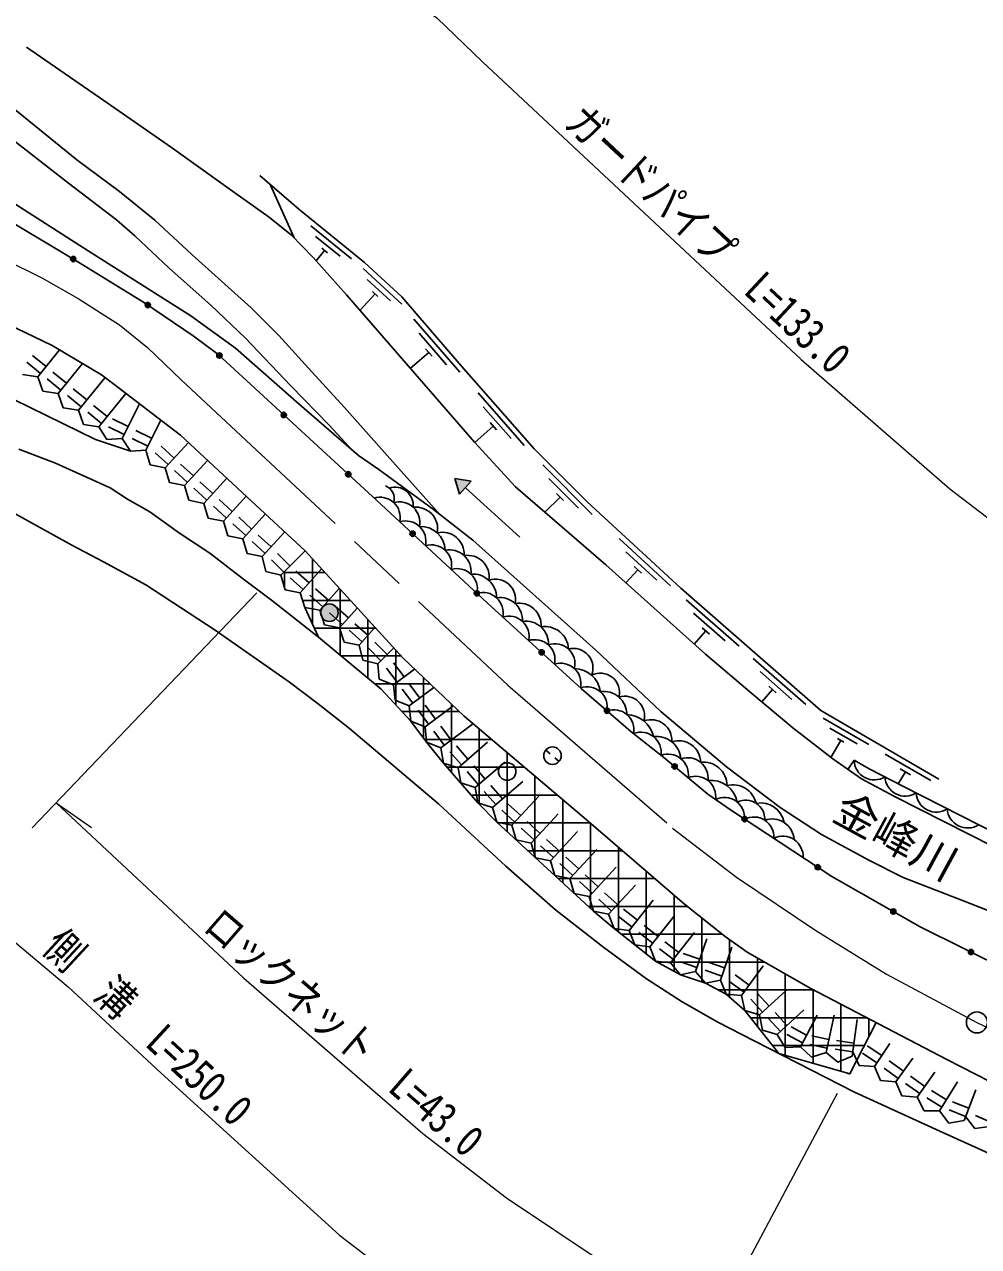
# Model space of a CAD drawing. Units: millimetres, scale not verified. Extents: x 40000 to 680000, y 20000 to 380000.
# Drawn here: x 189947 to 244390, y 264753 to 334485 of the extents above; entities that cross this region are included whole.
import ezdxf
from ezdxf.enums import TextEntityAlignment as Align

# ---------------------------------------------------------------- set-up
doc = ezdxf.new("R2010")
doc.units = ezdxf.units.MM
doc.header["$LTSCALE"] = 1000
doc.linetypes.add('CHAIN', pattern=[18.5, 12, -1.5, 3.5, -1.5])
for name, color, linetype, lineweight in [('M-BGD', 7, 'Continuous', 25), ('M-BMK', 2, 'CHAIN', 13), ('M-BMK-SRVR', 3, 'Continuous', 25), ('M-STR-HTXT', 7, 'Continuous', 13)]:
    doc.layers.add(name, color=color, linetype=linetype, lineweight=lineweight)
doc.layers.add('M-BMK-HTXT', color=7, linetype='Continuous')
doc.styles.add('ＭＳ ゴシック', font='')
doc.styles.get('ＭＳ ゴシック').set_extended_font_data('MS Gothic')

msp = doc.modelspace()

# ---------------------------------------------------------------- hatches: boundary and pattern name
at = {"layer": 'M-BGD'}
for points in [[(192601, 321175, -1), (192859, 321022, -1)], [(196861, 318558, -1), (197109, 318389, -1)], [(200961, 315697, -0.41421), (201173, 315705, -0.41421), (201182, 315494, -1)], [(204636, 312306, -1), (204856, 312103, -1)], [(208314, 308920, -1), (208535, 308716, -1)], [(215441, 308417), (214512, 308584), (214769, 307676)], [(211987, 305527, -0.41421), (212199, 305535, -0.41421), (212208, 305323, -1)], [(215654, 302128, -0.41421), (215866, 302136, -0.41421), (215874, 301924, -1)], [(206849, 300918, -1), (207849, 300918, -1)], [(219348, 298758, -0.41421), (219560, 298768, -0.41421), (219570, 298557, -1)], [(223075, 295425, -0.41421), (223286, 295440, -0.41421), (223301, 295229, -1)], [(226930, 292243, -1), (227161, 292052, -0.41421), (226950, 292032, -0.41421)], [(230911, 289227, -1), (231162, 289063, -0.41421), (230955, 289019, -0.41421)], [(235089, 286480, -0.41421), (235297, 286522, -0.41421), (235339, 286314, -1)], [(239396, 283944, -1), (239656, 283795, -1)], [(243825, 281629, -1), (244094, 281496, -1)]]:
    msp.add_hatch(color=256, dxfattribs=at).paths.add_polyline_path(points)

# ---------------------------------------------------------------- linework, layer by layer
for p, q in [((205335, 322313), (203990, 325324)), ((208616, 321114), (206282, 323000)), ((207960, 321258), (206560, 322389)), ((207072, 321590), (206587, 320990)), ((207235, 321458), (206908, 321722)), ((211475, 318528), (209275, 320568)), ((210831, 318716), (209511, 319940)), ((209967, 319108), (209091, 318163)), ((210121, 318965), (209813, 319251)), ((214783, 314649), (212169, 317676)), ((214033, 315058), (212464, 316874)), ((190702, 314381), (191956, 315912)), ((213205, 315558), (212839, 315982)), ((190861, 314575), (190087, 315208)), ((191178, 314961), (190404, 315595)), ((213022, 315770), (211966, 314858)), ((190702, 314381), (189837, 314508)), ((192338, 314011), (191564, 314645)), ((191863, 313431), (193259, 315136)), ((190998, 313558), (190702, 314381)), ((192021, 313624), (191248, 314258)), ((193024, 312481), (194546, 314339)), ((191863, 313431), (190998, 313558)), ((192158, 312608), (191863, 313431)), ((193182, 312674), (192408, 313308)), ((193499, 313061), (192725, 313694)), ((194184, 311530), (195742, 313434)), ((218468, 310456), (215829, 313462)), ((193024, 312481), (192158, 312608)), ((193319, 311657), (193024, 312481)), ((194659, 312111), (193886, 312744)), ((195528, 310864), (196510, 312845)), ((217715, 310860), (216131, 312663)), ((194343, 311724), (193569, 312357)), ((195861, 311536), (194965, 311980)), ((196872, 310198), (197723, 311915)), ((216882, 311353), (216513, 311774)), ((194184, 311530), (193319, 311657)), ((194656, 310794), (194184, 311530)), ((195639, 311088), (194743, 311532)), ((197205, 310870), (196309, 311314)), ((216697, 311564), (215642, 310637)), ((195528, 310864), (194656, 310794)), ((196001, 310128), (195528, 310864)), ((196983, 310422), (196087, 310866)), ((198485, 309739), (197748, 310414)), ((197979, 309185), (199302, 310631)), ((196872, 310198), (196001, 310128)), ((197122, 309360), (196872, 310198)), ((198147, 309370), (197410, 310045)), ((197979, 309185), (197122, 309360)), ((198228, 308347), (197979, 309185)), ((199254, 308357), (198516, 309032)), ((199591, 308726), (198854, 309401)), ((199085, 308172), (200401, 309610)), ((222348, 306530), (219518, 309358)), ((199085, 308172), (198228, 308347)), ((200698, 307713), (199960, 308388)), ((200191, 307159), (201501, 308590)), ((214512, 308584), (215441, 308417)), ((214512, 308584), (214769, 307676)), ((214769, 307676), (215441, 308417)), ((221570, 306884), (219872, 308580)), ((199334, 307334), (199085, 308172)), ((200360, 307344), (199622, 308019)), ((201297, 306146), (202600, 307569)), ((215105, 308046), (218216, 305225)), ((220509, 307520), (219642, 306652)), ((220707, 307322), (220311, 307718)), ((200191, 307159), (199334, 307334)), ((200440, 306321), (200191, 307159)), ((201466, 306331), (200729, 307006)), ((201804, 306700), (201066, 307375)), ((201297, 306146), (200440, 306321)), ((201547, 305308), (201297, 306146)), ((202910, 305687), (202173, 306362)), ((202404, 305133), (203702, 306552)), ((202573, 305318), (201835, 305993)), ((203510, 304120), (204804, 305534)), ((202404, 305133), (201547, 305308)), ((202653, 304295), (202404, 305133)), ((203679, 304305), (202941, 304980)), ((204016, 304674), (203279, 305349)), ((226819, 302447), (223878, 305158)), ((203510, 304120), (202653, 304295)), ((203720, 303271), (203510, 304120)), ((205100, 303586), (204394, 304295)), ((204568, 303057), (205962, 304444)), ((226028, 302769), (224263, 304395)), ((204745, 303233), (204040, 303942)), ((205689, 302060), (206896, 303418)), ((206375, 303994), (206375, 300281)), ((224942, 303361), (224262, 302623)), ((225148, 303172), (224736, 303551)), ((204568, 303057), (203720, 303271)), ((204829, 302222), (204568, 303057)), ((207090, 303212), (204724, 303212)), ((204788, 303276), (204788, 302356)), ((205855, 302247), (205108, 302912)), ((206187, 302621), (205440, 303285)), ((205689, 302060), (204829, 302222)), ((205950, 301225), (205689, 302060)), ((207308, 301624), (206561, 302288)), ((206810, 301063), (207912, 302302)), ((207963, 302260), (207963, 298491)), ((208544, 301625), (205825, 301625)), ((206976, 301250), (206228, 301915)), ((208429, 300627), (207682, 301291)), ((230722, 299013), (227712, 301648)), ((206810, 301063), (205950, 301225)), ((207071, 300229), (206810, 301063)), ((208096, 300253), (207349, 300918)), ((207930, 300066), (208927, 301187)), ((229922, 299315), (228116, 300896)), ((209998, 300037), (206485, 300037)), ((207930, 300066), (207071, 300229)), ((208192, 299232), (207930, 300066)), ((209217, 299256), (208470, 299921)), ((209550, 299630), (208802, 300294)), ((209051, 299070), (209942, 300071)), ((209550, 300526), (209550, 297184)), ((228821, 299879), (228164, 299129)), ((229032, 299695), (228611, 300064)), ((209051, 299070), (208192, 299232)), ((210640, 298532), (209936, 299242)), ((209259, 298220), (209051, 299070)), ((210285, 298180), (209581, 298890)), ((210107, 298004), (211010, 298899)), ((211138, 298793), (211138, 295662)), ((211451, 298450), (208013, 298450)), ((210107, 298004), (209259, 298220)), ((210197, 297134), (210107, 298004)), ((211607, 297254), (211007, 298054)), ((234537, 295674), (231527, 298308)), ((211007, 296804), (210197, 297134)), ((211207, 296954), (210607, 297754)), ((211007, 296804), (212198, 297697)), ((212725, 297223), (212725, 293761)), ((233737, 295975), (231931, 297556)), ((213104, 296862), (209940, 296862)), ((211096, 295934), (211007, 296804)), ((212106, 295754), (211507, 296554)), ((211906, 295604), (213300, 296648)), ((212506, 296053), (211907, 296854)), ((232637, 296540), (232024, 295840)), ((232847, 296355), (232426, 296724)), ((211906, 295604), (211096, 295934)), ((214313, 295713), (214313, 291817)), ((214773, 295275), (211495, 295275)), ((211996, 294734), (211906, 295604)), ((213006, 294553), (212406, 295353)), ((213406, 294853), (212806, 295653)), ((212806, 294403), (214403, 295600)), ((212806, 294403), (211996, 294734)), ((212896, 293533), (212806, 294403)), ((213706, 293203), (215513, 294558)), ((214306, 293653), (213706, 294453)), ((215900, 294292), (215900, 289997)), ((238124, 293397), (235528, 294901)), ((237454, 293438), (235897, 294341)), ((216613, 293687), (212780, 293687)), ((213906, 293353), (213306, 294153)), ((236525, 293630), (235966, 292665)), ((236707, 293524), (236343, 293735)), ((213706, 293203), (212896, 293533)), ((213857, 292342), (213706, 293203)), ((214878, 292234), (214222, 292989)), ((215255, 292562), (214600, 293317)), ((214689, 292070), (216373, 293531)), ((217488, 292946), (217488, 288428)), ((219695, 293084), (219943, 292874)), ((214689, 292070), (213857, 292342)), ((216238, 291429), (215583, 292184)), ((215672, 290937), (217356, 292398)), ((220210, 292648), (220459, 292439)), ((237287, 292497), (236932, 291979)), ((241661, 291347), (239065, 292851)), ((218485, 292100), (214067, 292100)), ((214840, 291209), (214689, 292070)), ((215861, 291101), (215205, 291856)), ((219075, 291600), (219075, 286970)), ((240213, 291839), (239812, 291148)), ((240516, 291664), (239910, 292015)), ((215672, 290937), (214840, 291209)), ((215824, 290076), (215672, 290937)), ((217221, 290296), (216566, 291051)), ((216655, 289804), (218377, 291298)), ((220357, 290512), (215445, 290512)), ((216844, 289968), (216188, 290723)), ((217759, 288789), (219292, 290458)), ((220663, 290254), (220663, 285511)), ((216655, 289804), (215824, 290076)), ((216903, 288965), (216655, 289804)), ((217929, 288973), (217192, 289650)), ((218267, 289342), (217531, 290018)), ((218864, 287774), (220397, 289443)), ((217759, 288789), (216903, 288965)), ((222226, 288925), (216947, 288925)), ((218007, 287951), (217759, 288789)), ((219371, 288327), (218635, 289003)), ((222250, 288904), (222250, 284052)), ((219033, 287959), (218297, 288635)), ((219969, 286760), (221501, 288428)), ((218864, 287774), (218007, 287951)), ((224068, 287337), (218675, 287337)), ((219112, 286936), (218864, 287774)), ((220138, 286944), (219401, 287620)), ((220476, 287312), (219740, 287988)), ((221073, 285745), (222606, 287413)), ((223838, 287536), (223838, 282707)), ((219969, 286760), (219112, 286936)), ((220216, 285921), (219969, 286760)), ((221242, 285929), (220506, 286605)), ((221581, 286297), (220844, 286974)), ((221073, 285745), (220216, 285921)), ((222685, 285282), (221949, 285959)), ((222178, 284730), (223710, 286398)), ((225425, 286169), (225425, 281460)), ((225911, 285750), (220402, 285750)), ((221321, 284906), (221073, 285745)), ((222347, 284914), (221610, 285591)), ((223282, 283715), (224815, 285383)), ((222178, 284730), (221321, 284906)), ((222426, 283891), (222178, 284730)), ((223451, 283899), (222715, 284576)), ((223790, 284267), (223053, 284944)), ((224462, 282789), (225819, 284517)), ((227013, 284801), (227013, 280467)), ((227766, 284162), (222130, 284162)), ((223282, 283715), (222426, 283891)), ((224925, 283378), (224139, 283996)), ((223594, 282898), (223282, 283715)), ((224616, 282985), (223830, 283603)), ((225642, 281862), (226999, 283590)), ((228600, 283501), (228600, 279843)), ((224462, 282789), (223594, 282898)), ((229768, 282575), (224005, 282575)), ((224774, 281971), (224462, 282789)), ((225796, 282059), (225010, 282676)), ((226105, 282452), (225318, 283070)), ((226821, 280936), (228178, 282664)), ((225642, 281862), (224774, 281971)), ((225954, 281045), (225642, 281862)), ((226976, 281132), (226189, 281750)), ((227285, 281526), (226498, 282143)), ((228239, 280444), (228889, 282319)), ((229656, 279953), (230306, 281827)), ((230188, 282264), (230188, 278978)), ((226821, 280936), (225954, 281045)), ((228484, 281153), (227540, 281480)), ((231775, 281220), (231775, 277295)), ((232182, 280987), (226059, 280987)), ((227383, 280265), (226821, 280936)), ((228321, 280680), (227376, 281008)), ((228239, 280444), (227383, 280265)), ((228800, 279773), (228239, 280444)), ((229738, 280189), (228793, 280517)), ((229902, 280661), (228957, 280989)), ((230868, 279070), (232109, 280774)), ((229656, 279953), (228800, 279773)), ((229997, 279147), (229656, 279953)), ((231015, 279272), (230207, 279860)), ((231310, 279676), (230501, 280265)), ((233363, 280312), (233363, 275662)), ((234972, 279400), (229514, 279400)), ((230868, 279070), (229997, 279147)), ((231045, 278213), (230868, 279070)), ((232436, 278474), (231759, 279210)), ((231884, 277966), (233405, 279366)), ((234950, 279411), (234950, 275204)), ((232068, 278135), (231391, 278871)), ((232900, 276862), (234421, 278262)), ((236538, 278583), (236538, 274746)), ((231884, 277966), (231045, 278213)), ((238015, 277812), (231364, 277812)), ((232061, 277109), (231884, 277966)), ((233084, 277032), (232407, 277767)), ((233452, 277370), (232775, 278106)), ((234222, 276153), (235185, 277949)), ((235687, 275832), (236151, 277948)), ((237172, 275621), (237470, 277717)), ((238125, 277755), (238125, 276723)), ((232900, 276862), (232061, 277109)), ((233348, 276111), (232900, 276862)), ((234340, 276374), (233459, 276846)), ((234576, 276814), (233695, 277287)), ((237871, 276225), (232626, 276225)), ((234222, 276153), (233348, 276111)), ((234858, 275553), (234222, 276153)), ((235741, 276076), (234764, 276291)), ((235848, 276565), (234871, 276779)), ((237278, 276364), (236288, 276504)), ((238870, 275648), (238042, 276209)), ((238449, 275027), (239335, 276334)), ((235687, 275832), (234858, 275553)), ((236366, 275281), (235687, 275832)), ((237207, 275869), (236217, 276009)), ((237172, 275621), (236366, 275281)), ((237576, 275076), (237207, 275869)), ((238589, 275234), (237762, 275795)), ((239663, 274146), (240646, 275502)), ((238449, 275027), (237576, 275076)), ((238792, 274222), (238449, 275027)), ((239810, 274349), (239000, 274936)), ((240103, 274754), (239294, 275341)), ((237063, 274637), (236913, 274637)), ((239663, 274146), (238792, 274222)), ((240015, 273346), (239663, 274146)), ((241031, 273483), (240216, 274061)), ((241321, 273891), (240505, 274469)), ((240887, 273279), (241899, 274706)), ((242164, 272493), (243187, 274154)), ((242557, 273131), (241706, 273655)), ((243562, 271949), (244244, 273702)), ((240887, 273279), (240015, 273346)), ((241290, 272502), (240887, 273279)), ((242295, 272706), (241444, 273230)), ((243834, 272648), (242902, 273011)), ((242164, 272493), (241290, 272502)), ((242700, 271801), (242164, 272493)), ((243653, 272182), (242721, 272545)), ((244175, 271480), (243653, 272182)), ((245135, 271841), (244210, 272223)), ((243562, 271949), (242700, 271801)), ((245040, 271610), (244175, 271480))]:
    msp.add_line(p, q, dxfattribs=at)
for points in [[(182361, 333333), (186469, 330140), (189695, 327571), (192467, 325428), (195202, 323340), (196254, 322415), (198205, 320579), (200587, 318477), (202540, 316613), (205140, 313870), (207334, 311612), (208688, 310164)], [(245227, 287579), (239638, 290417), (237704, 291437), (236066, 292587), (233784, 294359), (231459, 296316), (228809, 298552), (223113, 303651), (217958, 308107), (215629, 310651), (211725, 315134), (208316, 319056), (206414, 321183), (205168, 322488), (203851, 323519), (201680, 325061), (198343, 327460), (194427, 330187), (190057, 333186)], [(185930, 332351), (189582, 329477), (192935, 326768), (195378, 324951), (197384, 323314), (199503, 321358), (202887, 318320), (204462, 316746), (206351, 314658), (208216, 312621), (210499, 310070), (213656, 306524)], [(242122, 291426), (235382, 295333), (227395, 302324), (222063, 307239), (219035, 310265), (214749, 315147), (211474, 318939), (209359, 320900), (205597, 323939), (203370, 325858)], [(188721, 324687), (193574, 321568), (199448, 317857), (201999, 316008), (205622, 312816), (209003, 309892), (210177, 309090), (213291, 306809), (215536, 305054), (222549, 298781), (226261, 295284), (229998, 292120), (233077, 289800), (235433, 288264), (238126, 286795), (240091, 285805), (243469, 284502), (246285, 283388)], [(187894, 323977), (193090, 320884), (196794, 318603), (199566, 316717), (200984, 315676), (203333, 313506), (210296, 307095), (216351, 301483), (221740, 296584), (224548, 294147), (226431, 292656), (228949, 290574), (230240, 289664), (232346, 288291), (236012, 285870), (241050, 283002), (246120, 280493)], [(146211, 306098), (148454, 307758), (152481, 310886), (155506, 313163), (157657, 314646), (158815, 315372), (160084, 316043), (160934, 316381), (162451, 316897), (163605, 317188), (165608, 317588), (166804, 317707), (168218, 317750), (169979, 317729), (171231, 317679), (172743, 317532), (174729, 317180), (182312, 315617), (183683, 315307), (185625, 314667), (188398, 313534), (193997, 310807), (196001, 310128)], [(189006, 317384), (191520, 316171), (194339, 314493), (195052, 313964), (198851, 311049), (202646, 307527), (205962, 304444), (211566, 298325), (215037, 295024), (222003, 289117), (227605, 284290), (229934, 282444), (231193, 281553), (234814, 279482), (242588, 275427), (249950, 271655)], [(189620, 310252), (191725, 309451), (193495, 308650), (194840, 308037), (195832, 307392), (197100, 306674), (198798, 305467), (200532, 304308), (202377, 302883), (204039, 301627), (206720, 299515)], [(188946, 306825), (192647, 304779), (194464, 303831), (196871, 302504), (200830, 299932), (205075, 296958), (206713, 295713), (208490, 294320), (213573, 290006), (217408, 286459), (220242, 283962), (223009, 281809), (225447, 280032), (227479, 278720), (229509, 277556), (231586, 276487), (237320, 273554), (242188, 271329), (245383, 269889)], [(205962, 304444), (204568, 303057), (204829, 302222), (205689, 302060), (205950, 301225), (206720, 299515), (210305, 296562), (211996, 294734), (212896, 293533), (213857, 292342), (215824, 290076), (216903, 288965), (222426, 283891), (223594, 282898), (225954, 281045), (227383, 280265), (228800, 279773), (229997, 279147), (231045, 278213), (232988, 275770), (237044, 274600), (238540, 277539)], [(295831, 274356), (290565, 275418), (283430, 276831), (277797, 278065), (272375, 279235), (264899, 280916), (261777, 281682), (256847, 283493), (251049, 285568), (245558, 288225), (240107, 290994), (238156, 292013), (237287, 292497)]]:
    msp.add_lwpolyline(points, dxfattribs=at)
for centre, radius in [((192730, 321099), 150), ((196985, 318473), 150), ((201071, 315595), 150), ((204746, 312205), 150), ((208425, 308818), 150), ((212097, 305425), 150), ((215764, 302026), 150), ((207349, 300918), 500), ((219459, 298657), 150), ((223188, 295327), 150), ((220077, 292761), 500), ((217495, 291861), 500), ((227046, 292148), 150), ((231037, 289145), 150), ((235214, 286397), 150), ((239526, 283870), 150), ((243960, 281562), 150)]:
    msp.add_circle(centre, radius, dxfattribs=at)
for centre, radius, start, end in [((210285, 307431), 767, 342.81965, 70.40525), ((211084, 307034), 1052, 354.54532, 107.99923), ((210230, 306352), 1160, 347.70991, 106.73965), ((211333, 306071), 1176, 348.88807, 105.5086), ((212289, 305709), 1235, 348.77267, 97.34372), ((211697, 304994), 1160, 347.65708, 106.6867), ((212538, 304430), 1416, 2.22612, 92.11766), ((213803, 304272), 1234, 355.78869, 104.19464), ((213164, 303634), 1160, 347.65708, 106.6867), ((214197, 303277), 1232, 352.93178, 101.412), ((215231, 302965), 1232, 350.74459, 99.18113), ((214631, 302274), 1160, 347.65708, 106.6867), ((215519, 301760), 1369, 0.51876, 94.15935), ((216819, 301682), 1147, 348.08156, 108.92867), ((216104, 300917), 1160, 347.99085, 107.02159), ((217065, 300485), 1300, 357.41123, 97.82393), ((218169, 300206), 1260, 355.44298, 100.40343), ((217583, 299567), 1160, 348.21414, 107.24376), ((218558, 299153), 1287, 356.75539, 98.7025), ((219660, 298798), 1329, 2.39204, 100.2148), ((219063, 298222), 1160, 348.21414, 107.24376), ((220227, 298016), 1132, 345.66443, 109.79346), ((221263, 297761), 1126, 338.59006, 104.11481), ((220543, 296877), 1160, 348.21414, 107.24376), ((221298, 296211), 1524, 7.6671, 89.04331), ((222811, 296383), 1089, 345.48081, 117.33346), ((222047, 295539), 1160, 349.46615, 108.49678), ((223007, 295118), 1312, 359.59483, 98.68123), ((224194, 295019), 1139, 345.97804, 106.76388), ((223562, 294229), 1160, 349.77521, 108.81399), ((224282, 293511), 1597, 12.25142, 88.68163), ((225704, 293626), 1189, 356.19932, 109.93475), ((225123, 292941), 1160, 352.12353, 111.15315), ((226005, 292450), 1409, 5.5828, 96.59915), ((227291, 292381), 1233, 0.26154, 108.95739), ((226670, 291692), 1160, 351.02777, 110.05943), ((227782, 291469), 1180, 353.60639, 108.52412), ((228695, 291058), 1339, 0.00917, 97.35266), ((238447, 292540), 1160, 182.12869, 301.16744), ((228234, 290429), 1159, 352.04401, 111.13039), ((240206, 291611), 1160, 183.16802, 302.19916), ((229146, 289851), 1499, 9.96711, 97.35122), ((230370, 289732), 1368, 13.15553, 104.18586), ((229879, 289220), 1160, 356.28694, 115.33283), ((231104, 289139), 1085, 356.70093, 116.34254), ((241982, 290701), 1160, 183.55622, 302.58584), ((231948, 288688), 1377, 10.87107, 100.28882), ((243765, 289796), 1160, 183.55622, 302.58584), ((231552, 288105), 1160, 357.31082, 116.34076), ((232616, 287907), 1246, 3.19963, 110.17854), ((233221, 287008), 1160, 357.03757, 116.06719)]:
    msp.add_arc(centre, radius, start, end, dxfattribs=at)
at = {"layer": 'M-BMK'}
msp.add_lwpolyline([(188863, 321059), (190945, 320018), (193014, 318854), (195369, 317337), (196971, 316048), (198912, 314192), (217538, 296793), (226927, 288633), (230587, 285821), (235111, 282791), (239128, 280294), (244295, 277543), (251912, 273865)], dxfattribs=at)
at = {"layer": 'M-BMK-SRVR'}
msp.add_circle((244295, 277543), 600, dxfattribs=at)
at = {"layer": 'M-STR-HTXT'}
for p, q in [((203210, 302048), (190397, 288649)), ((191765, 290079), (193774, 288669)), ((236328, 273479), (228494, 258810))]:
    msp.add_line(p, q, dxfattribs=at)
for points in [[(180502, 345361), (182442, 345526), (185880, 345747), (188818, 345704), (191138, 345422), (193676, 344817), (196539, 344139), (198832, 343161), (202167, 341671), (205620, 339798), (209390, 337679), (213476, 334856), (216085, 332361), (234276, 315368), (242757, 307997), (245174, 306140), (248669, 303800), (251615, 301969), (255610, 299842), (261951, 296779), (266716, 294898), (270876, 293531), (276265, 292123), (298523, 286646)], [(191765, 290079), (202474, 280075), (212679, 271206), (217458, 267534), (222909, 263883), (227890, 260788), (229183, 260099)], [(156937, 276783), (161728, 280993), (166084, 283869), (169458, 285322), (172181, 286248), (174908, 286729), (176291, 286831), (177201, 286832), (178138, 286799), (179183, 286745), (180759, 286610), (183258, 286052), (184964, 285364), (186319, 284585), (188480, 282888), (192440, 279566), (197753, 274653), (207930, 265397), (213081, 261438)]]:
    msp.add_lwpolyline(points, dxfattribs=at)

# ---------------------------------------------------------------- texts
at = {"layer": 'M-BMK-HTXT', "style": 'ＭＳ ゴシック'}
msp.add_text('金峰川', height=1833, rotation=331.49, dxfattribs=at).set_placement((235680, 288671), align=Align.BOTTOM_LEFT)
at = {"layer": 'M-STR-HTXT', "style": 'ＭＳ ゴシック', "width": 0.8}
for s, rotation, p in [('ガードパイプ\u3000L=133.0', 316.95, (227968, 321191)), ('ロックネット\u3000L=43.0', 319.007, (207222, 275903)), ('側\u3000溝\u3000L=250.0', 317.243, (196006, 276199))]:
    msp.add_text(s, height=1833, rotation=rotation, dxfattribs=at).set_placement(p, align=Align.BOTTOM_CENTER)

doc.saveas('drawing.dxf')
